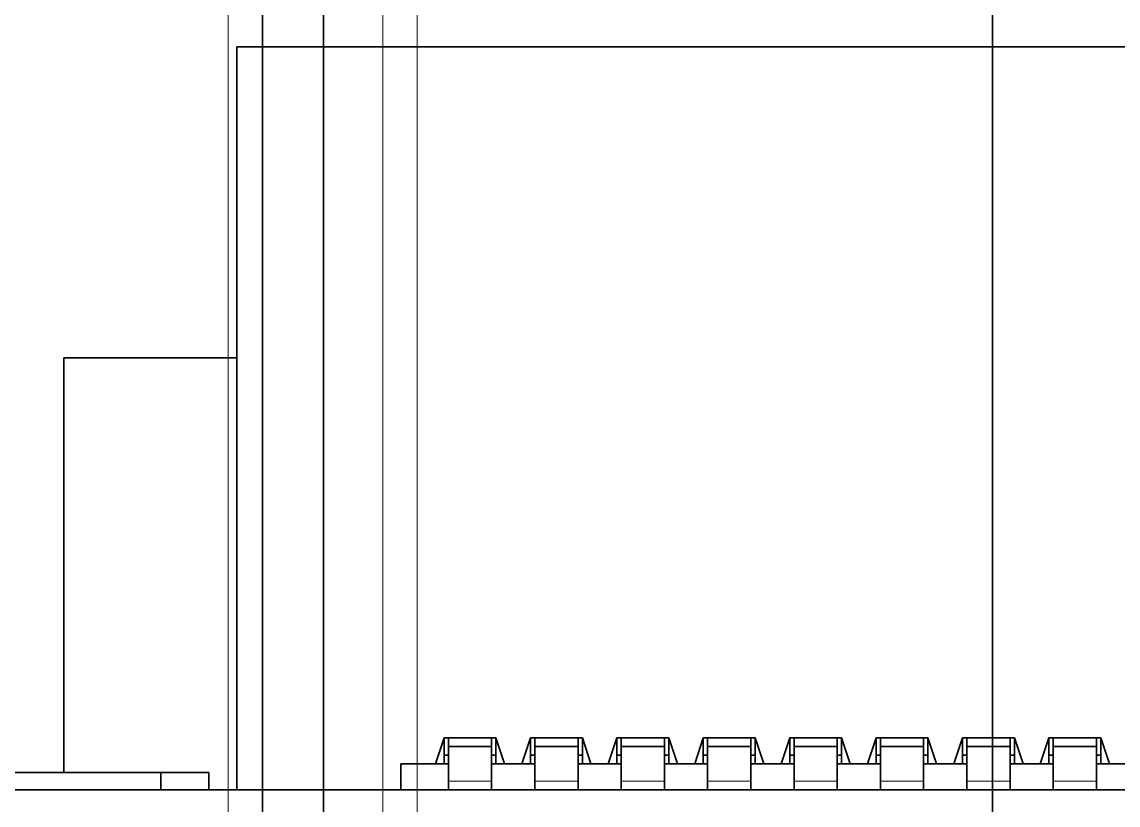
# Model space of a CAD drawing. Extents: x 468 to 804, y 295 to 621.
# Drawn here: x 584.91 to 591.26, y 428.96 to 433.5 of the extents above; entities that cross this region are included whole.
import ezdxf

# ---------------------------------------------------------------- set-up
doc = ezdxf.new("R2010")
doc.units = 0

msp = doc.modelspace()

# ---------------------------------------------------------------- linework, layer by layer
at = {"color": 7, "lineweight": 35}
for p, q in [((590.53, 406), (590.53, 435)), ((606.2557, 429.051), (577.2557, 429.051))]:
    msp.add_line(p, q, dxfattribs=at)
at = {"color": 7, "lineweight": 13, "ltscale": 0.21375}
msp.add_line((586.1057, 434.55), (586.1057, 426), dxfattribs=at)
at = {"color": 7, "lineweight": 35, "ltscale": 0.21375}
msp.add_line((586.3057, 434.55), (586.3057, 426), dxfattribs=at)
at = {"color": 7, "lineweight": 35, "ltscale": 0.4625}
msp.add_line((586.6587, 416.05), (586.6587, 434.55), dxfattribs=at)
at = {"color": 7, "lineweight": 13, "ltscale": 0.4625}
for p, q in [((587.0009, 416.05), (587.0009, 434.55)), ((587.2006, 416.05), (587.2006, 434.55))]:
    msp.add_line(p, q, dxfattribs=at)
at = {"color": 7, "lineweight": 35, "ltscale": 0.1075}
msp.add_line((586.1558, 433.351), (586.1558, 429.051), dxfattribs=at)
at = {"color": 7, "lineweight": 35, "ltscale": 0.279999}
msp.add_line((597.3557, 433.351), (586.1558, 433.351), dxfattribs=at)
at = {"color": 7, "lineweight": 35, "ltscale": 0.025}
msp.add_line((585.1558, 431.551), (586.1558, 431.551), dxfattribs=at)
at = {"color": 7, "lineweight": 35, "ltscale": 0.06}
msp.add_line((585.1558, 431.551), (585.1558, 429.151), dxfattribs=at)
at = {"color": 7, "lineweight": 35, "ltscale": 0.003953}
for p, q in [((587.3057, 429.201), (587.3557, 429.351)), ((587.6558, 429.351), (587.7057, 429.201)), ((587.8057, 429.201), (587.8557, 429.351)), ((588.1558, 429.351), (588.2057, 429.201)), ((588.3057, 429.201), (588.3557, 429.351)), ((588.6558, 429.351), (588.7057, 429.201)), ((588.8057, 429.201), (588.8557, 429.351)), ((589.1558, 429.351), (589.2057, 429.201)), ((589.3057, 429.201), (589.3557, 429.351)), ((589.6558, 429.351), (589.7057, 429.201)), ((589.8057, 429.201), (589.8557, 429.351)), ((590.1558, 429.351), (590.2057, 429.201)), ((590.3057, 429.201), (590.3557, 429.351)), ((590.6558, 429.351), (590.7057, 429.201)), ((590.8057, 429.201), (590.8557, 429.351)), ((591.1558, 429.351), (591.2057, 429.201))]:
    msp.add_line(p, q, dxfattribs=at)
at = {"color": 7, "lineweight": 35, "ltscale": 0.007501}
for p, q in [((587.6558, 429.351), (587.3557, 429.351)), ((588.1558, 429.351), (587.8557, 429.351)), ((588.6558, 429.351), (588.3557, 429.351)), ((589.1558, 429.351), (588.8557, 429.351)), ((589.6558, 429.351), (589.3557, 429.351)), ((590.1558, 429.351), (589.8557, 429.351)), ((590.6558, 429.351), (590.3557, 429.351)), ((591.1558, 429.351), (590.8557, 429.351))]:
    msp.add_line(p, q, dxfattribs=at)
at = {"color": 7, "lineweight": 35, "ltscale": 0.003751}
for p, q in [((587.3557, 429.351), (587.3557, 429.201)), ((587.6558, 429.201), (587.6558, 429.351)), ((587.8557, 429.351), (587.8557, 429.201)), ((588.1558, 429.201), (588.1558, 429.351)), ((588.3557, 429.351), (588.3557, 429.201)), ((588.6558, 429.201), (588.6558, 429.351)), ((588.8557, 429.351), (588.8557, 429.201)), ((589.1558, 429.201), (589.1558, 429.351)), ((589.3557, 429.351), (589.3557, 429.201)), ((589.6558, 429.201), (589.6558, 429.351)), ((589.8557, 429.351), (589.8557, 429.201)), ((590.1558, 429.201), (590.1558, 429.351)), ((590.3557, 429.351), (590.3557, 429.201)), ((590.6558, 429.201), (590.6558, 429.351)), ((590.8557, 429.351), (590.8557, 429.201)), ((591.1558, 429.201), (591.1558, 429.351))]:
    msp.add_line(p, q, dxfattribs=at)
at = {"color": 7, "lineweight": 35, "ltscale": 0.00125}
for p, q in [((587.3807, 429.301), (587.3807, 429.351)), ((587.6307, 429.351), (587.6307, 429.301)), ((587.8807, 429.301), (587.8807, 429.351)), ((588.1307, 429.351), (588.1307, 429.301)), ((588.3807, 429.301), (588.3807, 429.351)), ((588.6307, 429.351), (588.6307, 429.301)), ((588.8807, 429.301), (588.8807, 429.351)), ((589.1307, 429.351), (589.1307, 429.301)), ((589.3807, 429.301), (589.3807, 429.351)), ((589.6307, 429.351), (589.6307, 429.301)), ((589.8807, 429.301), (589.8807, 429.351)), ((590.1307, 429.351), (590.1307, 429.301)), ((590.3807, 429.301), (590.3807, 429.351)), ((590.6307, 429.351), (590.6307, 429.301)), ((590.8807, 429.301), (590.8807, 429.351)), ((591.1307, 429.351), (591.1307, 429.301)), ((587.3057, 429.201), (587.3557, 429.201)), ((587.6558, 429.201), (587.7057, 429.201)), ((587.8057, 429.201), (587.8557, 429.201)), ((588.1558, 429.201), (588.2057, 429.201)), ((588.3057, 429.201), (588.3557, 429.201)), ((588.6558, 429.201), (588.7057, 429.201)), ((588.8057, 429.201), (588.8557, 429.201)), ((589.1558, 429.201), (589.2057, 429.201)), ((589.3057, 429.201), (589.3557, 429.201)), ((589.6558, 429.201), (589.7057, 429.201)), ((589.8057, 429.201), (589.8557, 429.201)), ((590.1558, 429.201), (590.2057, 429.201)), ((590.3057, 429.201), (590.3557, 429.201)), ((590.6558, 429.201), (590.7057, 429.201)), ((590.8057, 429.201), (590.8557, 429.201)), ((591.1558, 429.201), (591.2057, 429.201)), ((587.3807, 429.101), (587.3807, 429.051)), ((587.6307, 429.051), (587.6307, 429.101)), ((587.8807, 429.101), (587.8807, 429.051)), ((588.1307, 429.051), (588.1307, 429.101)), ((588.3807, 429.101), (588.3807, 429.051)), ((588.6307, 429.051), (588.6307, 429.101)), ((588.8807, 429.101), (588.8807, 429.051)), ((589.1307, 429.051), (589.1307, 429.101)), ((589.3807, 429.101), (589.3807, 429.051)), ((589.6307, 429.051), (589.6307, 429.101)), ((589.8807, 429.101), (589.8807, 429.051)), ((590.1307, 429.051), (590.1307, 429.101)), ((590.3807, 429.101), (590.3807, 429.051)), ((590.6307, 429.051), (590.6307, 429.101)), ((590.8807, 429.101), (590.8807, 429.051)), ((591.1307, 429.051), (591.1307, 429.101))]:
    msp.add_line(p, q, dxfattribs=at)
at = {"color": 7, "lineweight": 35, "ltscale": 0.005}
for p, q in [((587.3807, 429.101), (587.3807, 429.301)), ((587.6307, 429.101), (587.6307, 429.301)), ((587.8807, 429.101), (587.8807, 429.301)), ((588.1307, 429.101), (588.1307, 429.301)), ((588.3807, 429.101), (588.3807, 429.301)), ((588.6307, 429.101), (588.6307, 429.301)), ((588.8807, 429.101), (588.8807, 429.301)), ((589.1307, 429.101), (589.1307, 429.301)), ((589.3807, 429.101), (589.3807, 429.301)), ((589.6307, 429.101), (589.6307, 429.301)), ((589.8807, 429.101), (589.8807, 429.301)), ((590.1307, 429.101), (590.1307, 429.301)), ((590.3807, 429.101), (590.3807, 429.301)), ((590.6307, 429.101), (590.6307, 429.301)), ((590.8807, 429.101), (590.8807, 429.301)), ((591.1307, 429.101), (591.1307, 429.301)), ((587.3057, 429.201), (587.1057, 429.201))]:
    msp.add_line(p, q, dxfattribs=at)
at = {"color": 7, "lineweight": 35, "ltscale": 0.00625}
for p, q in [((587.6307, 429.301), (587.3807, 429.301)), ((588.1307, 429.301), (587.8807, 429.301)), ((588.6307, 429.301), (588.3807, 429.301)), ((589.1307, 429.301), (588.8807, 429.301)), ((589.6307, 429.301), (589.3807, 429.301)), ((590.1307, 429.301), (589.8807, 429.301)), ((590.6307, 429.301), (590.3807, 429.301)), ((591.1307, 429.301), (590.8807, 429.301))]:
    msp.add_line(p, q, dxfattribs=at)
at = {"color": 7, "lineweight": 35, "ltscale": 0.00062561}
for p, q in [((587.3807, 429.251), (587.3557, 429.251)), ((587.6558, 429.251), (587.6307, 429.251)), ((587.8557, 429.251), (587.8807, 429.251)), ((588.1307, 429.251), (588.1558, 429.251)), ((588.3557, 429.251), (588.3807, 429.251)), ((588.6307, 429.251), (588.6558, 429.251)), ((588.8557, 429.251), (588.8807, 429.251)), ((589.1307, 429.251), (589.1558, 429.251)), ((589.3557, 429.251), (589.3807, 429.251)), ((589.6307, 429.251), (589.6558, 429.251)), ((589.8557, 429.251), (589.8807, 429.251)), ((590.1307, 429.251), (590.1558, 429.251)), ((590.3557, 429.251), (590.3807, 429.251)), ((590.6307, 429.251), (590.6558, 429.251)), ((590.8557, 429.251), (590.8807, 429.251)), ((591.1307, 429.251), (591.1558, 429.251)), ((587.3807, 429.201), (587.3557, 429.201)), ((587.6558, 429.201), (587.6307, 429.201)), ((587.8557, 429.201), (587.8807, 429.201)), ((588.1307, 429.201), (588.1558, 429.201)), ((588.3557, 429.201), (588.3807, 429.201)), ((588.6307, 429.201), (588.6558, 429.201)), ((588.8557, 429.201), (588.8807, 429.201)), ((589.1307, 429.201), (589.1558, 429.201)), ((589.3557, 429.201), (589.3807, 429.201)), ((589.6307, 429.201), (589.6558, 429.201)), ((589.8557, 429.201), (589.8807, 429.201)), ((590.1307, 429.201), (590.1558, 429.201)), ((590.3557, 429.201), (590.3807, 429.201)), ((590.6307, 429.201), (590.6558, 429.201)), ((590.8557, 429.201), (590.8807, 429.201)), ((591.1307, 429.201), (591.1558, 429.201))]:
    msp.add_line(p, q, dxfattribs=at)
at = {"color": 7, "lineweight": 35, "ltscale": 0.00375}
msp.add_line((587.1057, 429.201), (587.1057, 429.051), dxfattribs=at)
at = {"color": 7, "lineweight": 35, "ltscale": 0.002499}
for p, q in [((587.8057, 429.201), (587.7057, 429.201)), ((588.3057, 429.201), (588.2057, 429.201)), ((588.8057, 429.201), (588.7057, 429.201)), ((589.3057, 429.201), (589.2057, 429.201)), ((589.8057, 429.201), (589.7057, 429.201)), ((590.3057, 429.201), (590.2057, 429.201)), ((590.8057, 429.201), (590.7057, 429.201)), ((591.3057, 429.201), (591.2057, 429.201))]:
    msp.add_line(p, q, dxfattribs=at)
at = {"color": 7, "lineweight": 35, "ltscale": 0.04008}
msp.add_line((584.1141, 429.151), (585.7173, 429.151), dxfattribs=at)
at = {"color": 7, "lineweight": 35, "ltscale": 0.00692}
msp.add_line((585.7173, 429.151), (585.9941, 429.151), dxfattribs=at)
at = {"color": 7, "lineweight": 35, "ltscale": 0.0025}
for p, q in [((585.7173, 429.151), (585.7173, 429.051)), ((585.9941, 429.151), (585.9941, 429.051))]:
    msp.add_line(p, q, dxfattribs=at)
at = {"color": 7, "lineweight": 13, "ltscale": 0.00625}
for p, q in [((587.6307, 429.101), (587.3807, 429.101)), ((588.1307, 429.101), (587.8807, 429.101)), ((588.6307, 429.101), (588.3807, 429.101)), ((589.1307, 429.101), (588.8807, 429.101)), ((589.6307, 429.101), (589.3807, 429.101)), ((590.1307, 429.101), (589.8807, 429.101)), ((590.6307, 429.101), (590.3807, 429.101)), ((591.1307, 429.101), (590.8807, 429.101))]:
    msp.add_line(p, q, dxfattribs=at)

doc.saveas('drawing.dxf')
